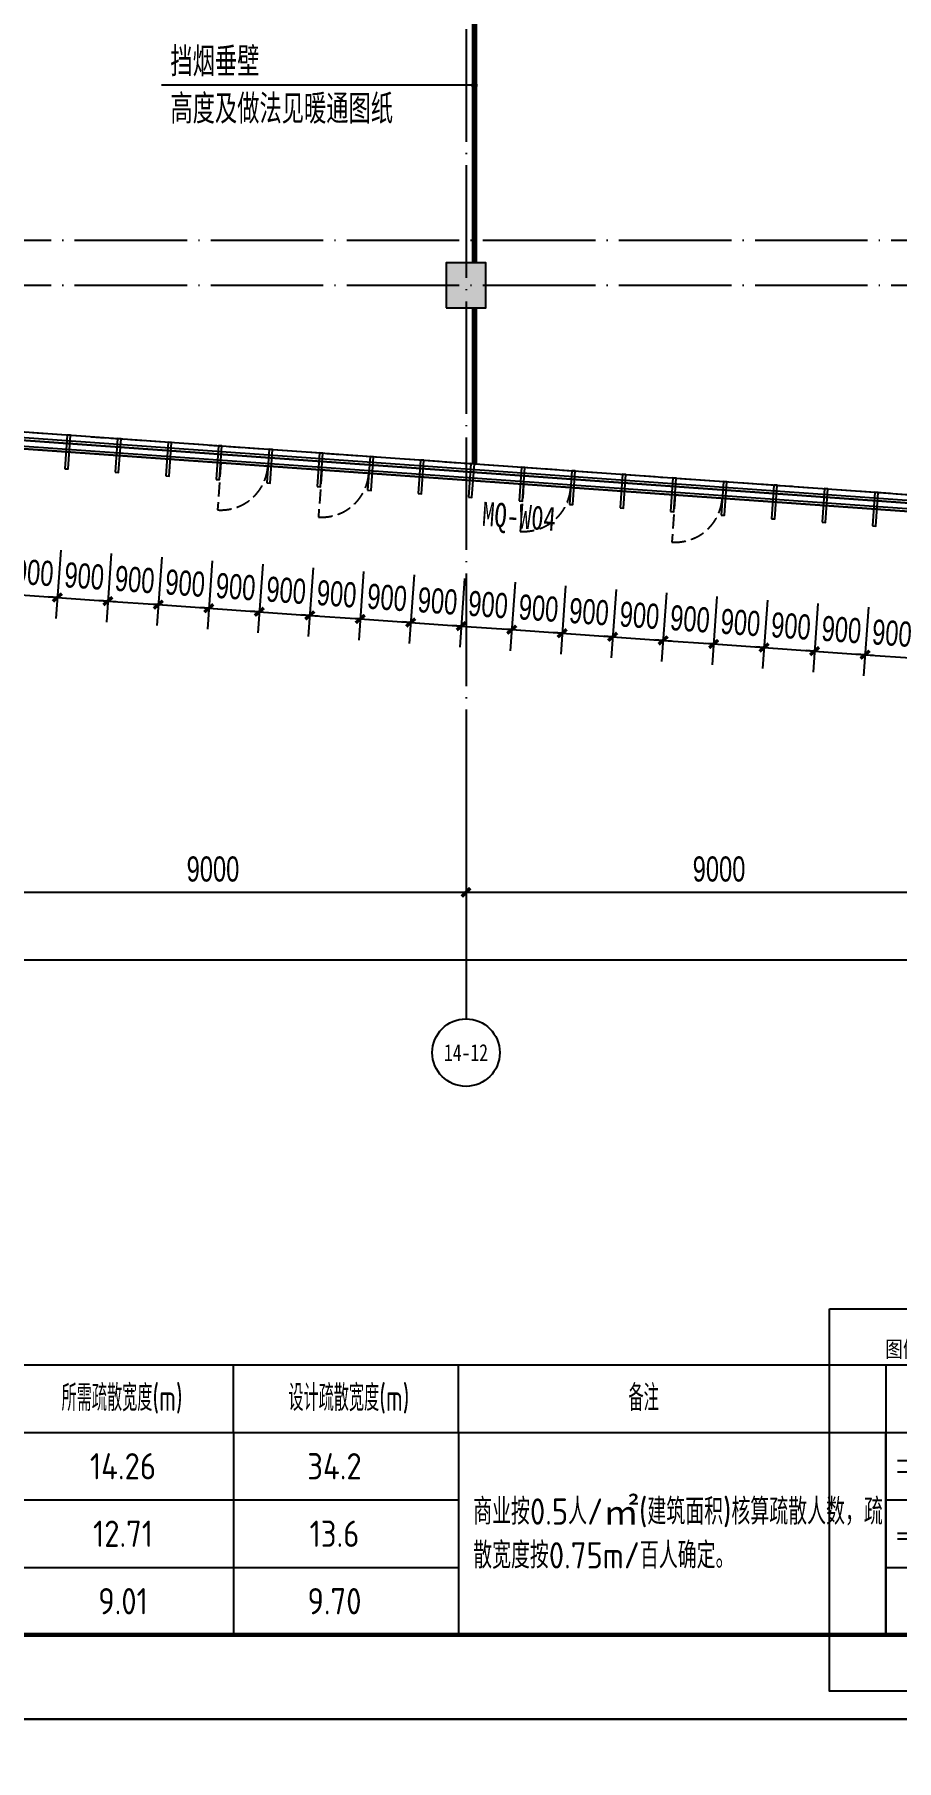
# Model space of a CAD drawing. Extents: x -409435 to 356702, y -107829 to 330904.
# Drawn here: x 87726 to 103056, y 151967 to 182659 of the extents above; entities that cross this region are included whole.
import ezdxf
from ezdxf.enums import TextEntityAlignment as Align
from ezdxf.xclip import XClip

# ---------------------------------------------------------------- set-up
doc = ezdxf.new("R2010")
doc.units = 0
doc.header["$LTSCALE"] = 1000
doc.header["$MEASUREMENT"] = 0
doc.header["$XCLIPFRAME"] = 0
for name, pattern in [('104-14# 核心筒$0$DOTE', [2.42, 2, -0.2, 0.02, -0.2]), ('14#楼幕墙$0$DASH', [0.35, 0.25, -0.1]), ('X-104 14#平面$0$$0$DASH', [0.35, 0.25, -0.1]), ('X-104 14#平面$0$DASH', [0.35, 0.25, -0.1]), ('X-平面图例$0$109-34 轴网$0$L1$0$$AUDIT_BAD_LTYPE1', [0]), ('X-平面图例$0$DASH', [0.35, 0.25, -0.1])]:
    doc.linetypes.add(name, pattern=pattern)
for name, color, linetype in [('01-标注_尺寸', 124, 'Continuous'), ('03-表格_185', 185, 'Continuous'), ('03-表格_紫', 197, 'Continuous'), ('03-表格_黄', 2, 'Continuous'), ('104-14# 核心筒$0$01-标注_轴线坐标', 132, 'Continuous'), ('104-14# 核心筒$0$A-C_玻璃幕墙', 140, 'Continuous'), ('104-14# 核心筒$0$A_AXIS-轴线', 36, '104-14# 核心筒$0$DOTE'), ('104-14# 核心筒$0$A_STR-砼柱', 51, 'Continuous'), ('104-14# 核心筒$0$AXIS_TEXT', 7, 'Continuous'), ('14#楼幕墙$0$A-C_玻璃幕墙', 140, 'Continuous'), ('14#楼幕墙$0$A-C_窗', 140, 'Continuous'), ('A-0-图名图例', 2, 'Continuous'), ('AXIS_TEXT', 7, 'Continuous'), ('PUB_HATCH', 8, 'Continuous'), ('X-104 14#平面$0$01-标注_符号', 200, 'Continuous'), ('X-104 14#平面$0$02-TEXT_标注', 130, 'Continuous'), ('X-104 14#平面$0$02-TEXT_门窗', 151, 'Continuous'), ('X-104 14#平面$0$A-C_玻璃幕墙', 140, 'Continuous'), ('X-104 14#平面$0$A-TECH_结构', 21, 'Continuous'), ('X-104 14#平面$0$挡烟垂壁', 5, 'Continuous'), ('X-平面图例$0$03-表格_197', 197, 'Continuous'), ('X-平面图例$0$04-电动窗', 1, 'Continuous'), ('X-平面图例$0$A-0-图名图例', 2, 'Continuous'), ('X-平面图例$0$A-C_玻璃幕墙', 140, 'Continuous'), ('X-平面图例$0$A-金属背板', 40, 'Continuous'), ('X-平面图例$0$COLUMN', 4, 'Continuous'), ('X-平面图例$0$EQUIP_消火栓', 7, 'Continuous'), ('X-平面图例$0$WAL1', 30, 'Continuous')]:
    doc.layers.add(name, color=color, linetype=linetype)
doc.layers.add('X-104 14#平面$0$000套内', color=226, linetype='Continuous', lineweight=30, plot=False)
doc.styles.add('104-14# 核心筒$0$_TCH_AXIS', font='STXIHEI_0.TTF', dxfattribs={"width": 0.8})
doc.styles.add('104-14# 核心筒$0$_TCH_DIM_T3', font='ros.shx', dxfattribs={"width": 0.705882, "bigfont": 'jd.shx'})
doc.styles.add('_TCH_DIM_T3', font='ros.shx', dxfattribs={"width": 0.705882, "bigfont": 'jd.shx'})
doc.styles.add('COMPLEX', font='COMPLEX')
doc.styles.add('HT_HWXH', font='STXIHEI_0.TTF', dxfattribs={"width": 0.8})
doc.styles.get("Standard").update_dxf_attribs({"font": 'GBENOR', "bigfont": 'GBCBIG'})
doc.styles.add('X-104 14#平面$0$_TCH_DIM', font='ros.shx', dxfattribs={"width": 0.8, "bigfont": 'jd.shx'})
doc.styles.add('X-104 14#平面$0$_TCH_WINDOW', font='STXIHEI_0.TTF', dxfattribs={"width": 0.75, "height": 3.5})
doc.styles.add('X-平面图例$0$HT_HWXH', font='STXIHEI_0.TTF', dxfattribs={"width": 0.8})
doc.styles.add('X-平面图例$0$Standard', font='gbenor.shx', dxfattribs={"bigfont": 'gbcbig.shx'})
doc.dimstyles.new('104-14# 核心筒$0$_TCH_ARCH&&150', dxfattribs={"dimtxt": 446.25, "dimasz": 150, "dimexe": 375, "dimexo": 450, "dimgap": 189.375, "dimtad": 1, "dimdec": 0, "dimzin": 0, "dimdsep": 46, "dimtxsty": '104-14# 核心筒$0$_TCH_DIM_T3', "dimblk": '104-14# 核心筒$0$_ArchTick', "dimcen": 0.09, "dimclrt": 7, "dimazin": 2, "dimtfac": 1, "dimtdec": 0, "dimtix": 1, "dimtmove": 2, "dimatfit": 3, "dimfxl": 0, "dimtolj": 1, "dimtzin": 0, "dimarcsym": 0})
doc.dimstyles.new('_TCH_ARCH&&150', dxfattribs={"dimtxt": 446.25, "dimasz": 150, "dimexe": 375, "dimexo": 450, "dimgap": 189.375, "dimtad": 1, "dimdec": 0, "dimzin": 0, "dimdsep": 46, "dimtxsty": '_TCH_DIM_T3', "dimblk": 'ARCHTICK', "dimcen": 0.09, "dimclrt": 7, "dimazin": 2, "dimtfac": 1, "dimtdec": 0, "dimtix": 1, "dimtmove": 2, "dimatfit": 3, "dimfxl": 0, "dimtolj": 1, "dimtzin": 0, "dimarcsym": 0})

# ---------------------------------------------------------------- blocks, each defined once
blk = doc.blocks.new('图框-A1+1-4')
for points, const_width in [([(0, 0), (1051, 0), (1051, 594), (0, 594)], 0.05), ([(976, 584), (25, 584), (25, 10), (976, 10)], 0.5)]:
    blk.add_lwpolyline(points, close=True, dxfattribs=dict(const_width=const_width))
blk = doc.blocks.new('14#楼幕墙$0$A$C103B1A8E')
blk.add_lwpolyline([(0, 0), (60, 0), (60, 600), (0, 600)], close=True)
blk = doc.blocks.new('14#楼幕墙$0$A$C140B3602')
at = {"rotation": 354.9518973651422}
for p in [(70870, -5507), (71767, -5586), (72663, -5665), (73560, -5744), (74456, -5824), (75353, -5903), (76249, -5982), (77146, -6061), (78042, -6140), (78939, -6220), (79835, -6299), (80732, -6378), (81628, -6457), (82525, -6536), (83421, -6616), (84318, -6695), (85215, -6774)]:
    blk.add_blockref('14#楼幕墙$0$A$C103B1A8E', p, dxfattribs=at)
blk = doc.blocks.new('14#楼幕墙$0$A$C2CD63A88')
at = {"linetype": '14#楼幕墙$0$DASH'}
blk.add_lwpolyline([(0, 670), (0, -170)], dxfattribs=at)
blk.add_arc((0, 670), 840, 270, 0, dxfattribs=at)
blk = doc.blocks.new('14#楼幕墙')
at = {"layer": '14#楼幕墙$0$A-C_玻璃幕墙'}
for p, q in [((82843, 175924), (108911, 174079)), ((82418, 175654), (109062, 173768)), ((82488, 175699), (109037, 173820)), ((82701, 175834), (108961, 173976))]:
    blk.add_line(p, q, dxfattribs=at)
blk.add_lwpolyline([(120742, 216995), (99427, 222925), (92266, 197155), (62308, 195791), (62738, 196820), (22065, 195795), (17309, 179208), (53491, 179840), (52927, 177185), (83500, 178466), (82418, 175654), (109062, 173768), (119297, 188914), (117563, 189300)], close=True, dxfattribs=at)
at = {"layer": '14#楼幕墙$0$A-C_玻璃幕墙', "rotation": 1.000000000000248}
blk.add_blockref('14#楼幕墙$0$A$C140B3602', (17309, 179208), dxfattribs=at)
at = {"layer": '14#楼幕墙$0$A-C_窗', "rotation": 355.9518973650807}
for p in [(90992, 174375), (92787, 174248), (96378, 173994), (99072, 173803)]:
    blk.add_blockref('14#楼幕墙$0$A$C2CD63A88', p, dxfattribs=at)
blk = doc.blocks.new('_FZH')
blk.add_lwpolyline([(-0.5, -0.5), (0.5, -0.5), (0.5, 0.5), (-0.5, 0.5)], close=True)
at = {"layer": 'PUB_HATCH'}
blk.add_solid([(-0.5, -0.5), (0.5, -0.5), (-0.5, 0.5), (0.5, 0.5)], dxfattribs=at)
blk = doc.blocks.new('104-14# 核心筒$0$_ArchTick')
at = {"color": 0, "linetype": 'ByBlock', "const_width": 0.4}
blk.add_lwpolyline([(-0.5, -0.5), (0.5, 0.5)], dxfattribs=at)
blk = doc.blocks.new('*D2774')
at = {"layer": '104-14# 核心筒$0$01-标注_轴线坐标', "color": 0, "lineweight": -2, "transparency": 16777216}
for p, q in [((86400, 169205), (86400, 167030)), ((95400, 169205), (95400, 167030)), ((86400, 167405), (95400, 167405))]:
    blk.add_line(p, q, dxfattribs=at)
at = {"layer": 'Defpoints', "color": 0, "transparency": 16777216}
for p in [(86400, 169655), (95400, 169655), (95400, 167405)]:
    blk.add_point(p, dxfattribs=at)
at = {"layer": '104-14# 核心筒$0$01-标注_轴线坐标', "color": 0, "lineweight": -2, "transparency": 16777216, "xscale": 150, "yscale": 150, "zscale": 150, "rotation": 180}
blk.add_blockref('104-14# 核心筒$0$_ArchTick', (86400, 167405), dxfattribs=at)
at = {"layer": '104-14# 核心筒$0$01-标注_轴线坐标', "color": 0, "lineweight": -2, "transparency": 16777216, "xscale": 150, "yscale": 150, "zscale": 150}
blk.add_blockref('104-14# 核心筒$0$_ArchTick', (95400, 167405), dxfattribs=at)
at = {"layer": '104-14# 核心筒$0$01-标注_轴线坐标', "color": 7, "transparency": 16777216, "insert": (90900, 167817), "char_height": 446.2, "attachment_point": 5, "style": '104-14# 核心筒$0$_TCH_DIM_T3'}
blk.add_mtext('\\A1;9000', dxfattribs=at)
blk = doc.blocks.new('*D2775')
at = {"layer": '104-14# 核心筒$0$01-标注_轴线坐标', "color": 0, "lineweight": -2, "transparency": 16777216}
for p, q in [((95400, 169205), (95400, 167030)), ((104400, 169205), (104400, 167030)), ((95400, 167405), (104400, 167405))]:
    blk.add_line(p, q, dxfattribs=at)
at = {"layer": 'Defpoints', "color": 0, "transparency": 16777216}
for p in [(95400, 169655), (104400, 169655), (104400, 167405)]:
    blk.add_point(p, dxfattribs=at)
at = {"layer": '104-14# 核心筒$0$01-标注_轴线坐标', "color": 0, "lineweight": -2, "transparency": 16777216, "xscale": 150, "yscale": 150, "zscale": 150, "rotation": 180}
blk.add_blockref('104-14# 核心筒$0$_ArchTick', (95400, 167405), dxfattribs=at)
at = {"layer": '104-14# 核心筒$0$01-标注_轴线坐标', "color": 0, "lineweight": -2, "transparency": 16777216, "xscale": 150, "yscale": 150, "zscale": 150}
blk.add_blockref('104-14# 核心筒$0$_ArchTick', (104400, 167405), dxfattribs=at)
at = {"layer": '104-14# 核心筒$0$01-标注_轴线坐标', "color": 7, "transparency": 16777216, "insert": (99900, 167817), "char_height": 446.2, "attachment_point": 5, "style": '104-14# 核心筒$0$_TCH_DIM_T3'}
blk.add_mtext('\\A1;9000', dxfattribs=at)
blk = doc.blocks.new('_AXISO')
blk.add_circle((0, 0), 0.5)
at = {"layer": 'AXIS_TEXT', "style": 'COMPLEX', "width": 1.041667}
blk.add_attdef('A', text='', height=0.56, dxfattribs=at).set_placement((-0.25, -0.28), (0.25, -0.28), align=Align.FIT)
blk = doc.blocks.new('*D2872')
at = {"layer": '104-14# 核心筒$0$01-标注_轴线坐标', "color": 0, "lineweight": -2, "transparency": 16777216}
for p, q in [((-6010, 169205), (-6010, 165830)), ((120742, 169205), (120742, 165830)), ((-6010, 166205), (120742, 166205))]:
    blk.add_line(p, q, dxfattribs=at)
at = {"layer": 'Defpoints', "color": 0, "transparency": 16777216}
for p in [(-6010, 169655), (120742, 169655), (120742, 166205)]:
    blk.add_point(p, dxfattribs=at)
at = {"layer": '104-14# 核心筒$0$01-标注_轴线坐标', "color": 0, "lineweight": -2, "transparency": 16777216, "xscale": 150, "yscale": 150, "zscale": 150, "rotation": 180}
blk.add_blockref('104-14# 核心筒$0$_ArchTick', (-6010, 166205), dxfattribs=at)
at = {"layer": '104-14# 核心筒$0$01-标注_轴线坐标', "color": 0, "lineweight": -2, "transparency": 16777216, "xscale": 150, "yscale": 150, "zscale": 150}
blk.add_blockref('104-14# 核心筒$0$_ArchTick', (120742, 166205), dxfattribs=at)
at = {"layer": '104-14# 核心筒$0$01-标注_轴线坐标', "color": 7, "transparency": 16777216, "insert": (57366, 166617), "char_height": 446.2, "attachment_point": 5, "style": '104-14# 核心筒$0$_TCH_DIM_T3'}
blk.add_mtext('\\A1;126752', dxfattribs=at)
blk = doc.blocks.new('X-平面图例$0$$WINLIB2D$00000039')
at = {"color": 0}
for points in [[(-0.5, 0.5), (-0.5, -0.5)], [(0.5, 0.5), (-0.5, 0.5)], [(0.5, -0.5), (0.5, 0.5)], [(-0.5, 0.167), (0.5, 0.167)], [(-0.452, -0.167), (-0.5, 0.084)], [(-0.384, -0.167), (-0.448, 0.167)], [(-0.316, -0.167), (-0.38, 0.167)], [(-0.248, -0.167), (-0.312, 0.167)], [(-0.18, -0.167), (-0.244, 0.167)], [(-0.112, -0.167), (-0.176, 0.167)], [(-0.044, -0.167), (-0.108, 0.167)], [(0.024, -0.167), (-0.04, 0.167)], [(0.092, -0.167), (0.028, 0.167)], [(0.16, -0.167), (0.096, 0.167)], [(0.228, -0.167), (0.164, 0.167)], [(0.296, -0.167), (0.232, 0.167)], [(0.364, -0.167), (0.3, 0.167)], [(0.432, -0.167), (0.368, 0.167)], [(0.5, -0.167), (0.436, 0.167)], [(-0.5, -0.167), (0.5, -0.167)], [(0.5, -0.5), (-0.5, -0.5)]]:
    blk.add_lwpolyline(points, dxfattribs=at)
blk = doc.blocks.new('X-平面图例$0$$LinePat$岩棉板')
at = {"color": 0}
for p, q in [((0, -17), (12, -67)), ((12, -67), (24, -17))]:
    blk.add_line(p, q, dxfattribs=at)
for centre, start, end in [((12, -17), 0, 180), ((0, -67), 270, 0), ((24, -67), 180, 270)]:
    blk.add_arc(centre, 12, start, end, dxfattribs=at)
at = {"layer": 'Defpoints'}
blk.add_point((0, 0), dxfattribs=at)
at = {"layer": 'Defpoints', "color": 0}
blk.add_point((24, -84), dxfattribs=at)
blk = doc.blocks.new('X-平面图例$0$ii')
blk.add_lwpolyline([(-1340, 0), (0, 0), (0, -150), (-1340, -150)], close=True)
at = {"color": 8, "xscale": -1.801075267316308, "yscale": 1.782568518697715, "zscale": 1.782568518697715}
for p in [(-1297, 0), (-1254, 0), (-1210, 0), (-1167, 0), (-1124, 0), (-1081, 0), (-1037, 0), (-994, 0), (-951, 0), (-908, 0), (-865, 0), (-821, 0), (-778, 0), (-735, 0), (-692, 0), (-648, 0), (-605, 0), (-562, 0), (-519, 0), (-475, 0), (-432, 0), (-389, 0), (-346, 0), (-303, 0), (-259, 0), (-216, 0), (-173, 0), (-130, 0), (-86, 0), (-43, 0), (0, 0)]:
    blk.add_blockref('X-平面图例$0$$LinePat$岩棉板', p, dxfattribs=at)
blk = doc.blocks.new('X-平面图例$0$$TCHSYS$WIN2D')
for p, q in [((-0.5, 0.5), (0.5, 0.5)), ((-0.5, 0.5), (-0.5, -0.5)), ((0.5, 0.5), (0.5, -0.5)), ((0.5, 0.167), (-0.5, 0.167)), ((0.5, -0.167), (-0.5, -0.167)), ((-0.5, -0.5), (0.5, -0.5))]:
    blk.add_line(p, q)
blk = doc.blocks.new('X-平面图例$0$开启扇')
at = {"layer": 'X-平面图例$0$04-电动窗'}
h = blk.add_hatch(color=1, dxfattribs=at)
h.dxf.hatch_style = 1
h.paths.add_polyline_path([(771, 319), (600, 508), (817, 625), (569, 845), (738, 635), (521, 518)])
at = {"linetype": 'X-平面图例$0$DASH'}
blk.add_lwpolyline([(0, 50), (670, 350), (1340, 50)], dxfattribs=at)
at = {"layer": 'X-平面图例$0$04-电动窗', "color": 1}
blk.add_lwpolyline([(771, 319), (600, 508), (817, 625), (569, 845), (738, 635), (521, 518), (771, 319)], close=True, dxfattribs=at)
at = {"xscale": -1340, "yscale": 300, "zscale": 1340, "rotation": 180}
blk.add_blockref('X-平面图例$0$$TCHSYS$WIN2D', (670, -100), dxfattribs=at)
blk = doc.blocks.new('X-平面图例$0$$TwtSys$00000434')
for p, q in [((-0.5, 0.5), (-0.5, -0.5)), ((-0.5, -0.5), (0.5, 0.5)), ((0.5, 0.5), (-0.5, 0.5)), ((0.5, -0.5), (0.5, 0.5)), ((-0.5, -0.5), (0.5, -0.5))]:
    blk.add_line(p, q)
blk.add_solid([(0.5, -0.5), (0.5, 0.5), (-0.5, -0.5)])
blk = doc.blocks.new('X-平面图例')
at = {"layer": 'Defpoints'}
blk.add_lwpolyline([(0, 6800), (27101, 6800), (27101, 0), (0, 0)], close=True, dxfattribs=at)
at = {"layer": 'X-平面图例$0$03-表格_197'}
for p, q in [((1000, 5800), (26101, 5800)), ((1000, 5800), (1000, 1000)), ((13550, 5800), (13550, 1000)), ((26101, 5800), (26101, 1000)), ((1000, 4600), (26101, 4600)), ((1000, 3400), (26101, 3400)), ((1000, 2200), (26101, 2200)), ((1000, 1000), (26101, 1000))]:
    blk.add_line(p, q, dxfattribs=at)
at = {"layer": 'X-平面图例$0$A-C_玻璃幕墙'}
for p, q in [((13877, 4055), (15337, 4055)), ((13937, 1711), (15277, 1711)), ((13937, 1411), (15277, 1411))]:
    blk.add_line(p, q, dxfattribs=at)
at = {"layer": 'X-平面图例$0$A-C_玻璃幕墙', "linetype": 'X-平面图例$0$DASH'}
blk.add_lwpolyline([(20660, 5400), (21330, 5100), (22000, 5400)], dxfattribs=at)
at = {"layer": 'X-平面图例$0$A-C_玻璃幕墙'}
for points in [[(13877, 4055), (15337, 4055)], [(13937, 3755), (13877, 3755), (13877, 4055), (13937, 4055), (13937, 3755)], [(13877, 4005), (15337, 4005)], [(15337, 3755), (15277, 3755), (15277, 4055), (15337, 4055), (15337, 3755)], [(13877, 3855), (15337, 3855)], [(13877, 3755), (15337, 3755)], [(15337, 2861), (13877, 2861)], [(13877, 1611), (15337, 1611)], [(13877, 1461), (15337, 1461)]]:
    blk.add_lwpolyline(points, dxfattribs=at)
for points in [[(13877, 2911), (13937, 2911), (13937, 2611), (13877, 2611)], [(15277, 2911), (15337, 2911), (15337, 2611), (15277, 2611)], [(13877, 1711), (13937, 1711), (13937, 1411), (13877, 1411)], [(15277, 1711), (15337, 1711), (15337, 1411), (15277, 1411)]]:
    blk.add_lwpolyline(points, close=True, dxfattribs=at)
at = {"layer": 'X-平面图例$0$A-金属背板'}
for points in [[(13937, 4005), (15277, 4005)], [(13937, 3855), (15277, 3855)]]:
    blk.add_lwpolyline(points, dxfattribs=at)
blk.add_lwpolyline([(15277, 1477), (15277, 1461), (13937, 1461), (13937, 1477)], close=True, dxfattribs=at)
at = {"layer": 'X-平面图例$0$WAL1'}
for p, q in [((2905, 4095), (1209, 4095)), ((2905, 3895), (1209, 3895)), ((2905, 2802), (1209, 2802)), ((2905, 2702), (1209, 2702))]:
    blk.add_line(p, q, dxfattribs=at)
at = {"layer": 'X-平面图例$0$A-C_玻璃幕墙', "linetype": 'X-平面图例$0$109-34 轴网$0$L1$0$$AUDIT_BAD_LTYPE1', "xscale": -1, "rotation": 180}
blk.add_blockref('X-平面图例$0$开启扇', (13967, 5450), dxfattribs=at)
at = {"layer": 'X-平面图例$0$A-C_玻璃幕墙', "linetype": 'X-平面图例$0$109-34 轴网$0$L1$0$$AUDIT_BAD_LTYPE1', "xscale": 1340, "yscale": 300, "zscale": 1340}
blk.add_blockref('X-平面图例$0$$TCHSYS$WIN2D', (21330, 5550), dxfattribs=at)
at = {"layer": 'X-平面图例$0$A-C_玻璃幕墙', "xscale": -1}
blk.add_blockref('X-平面图例$0$ii', (13937, 4005), dxfattribs=at)
at = {"layer": 'X-平面图例$0$A-C_玻璃幕墙', "xscale": 1340, "yscale": 300.0000000000001, "zscale": -1340}
blk.add_blockref('X-平面图例$0$$WINLIB2D$00000039', (14607, 2761), dxfattribs=at)
at = {"layer": 'X-平面图例$0$COLUMN', "xscale": 600, "yscale": 600, "zscale": 600}
blk.add_blockref('_FZH', (2057, 5241), dxfattribs=at)
at = {"layer": 'X-平面图例$0$EQUIP_消火栓', "xscale": 700, "yscale": -180, "zscale": 700, "rotation": 180}
blk.add_blockref('X-平面图例$0$$TwtSys$00000434', (2057, 1556), dxfattribs=at)
at = {"style": 'X-平面图例$0$Standard'}
for s, height, p in [('钢筋混凝土柱子', 482.3, (3459, 4915)), ('电动窗', 482.3, (16010, 4921)), ('可开启外窗', 482.3, (22703, 4921)), ('200', 500, (3459, 3800)), ('厚加气混凝土砌块墙（具体厚度见平面标注）', 482.27, (4334, 3800)), ('白色玻璃幕墙，背衬灰色铝板及保温板', 482.27, (16010, 3828)), ('厚加气混凝土砌块墙（具体厚度见平面标注）', 482.27, (4251, 2558)), ('银灰色金属百叶', 482.3, (16010, 2628)), ('100', 500, (3459, 2558)), ('消火栓', 482.3, (3459, 1321)), ('白色玻璃幕墙，背衬灰色铝板', 482.27, (16010, 1428))]:
    blk.add_text(s, height=height, dxfattribs=at).set_placement(p)
at = {"layer": 'X-平面图例$0$A-0-图名图例', "style": 'X-平面图例$0$HT_HWXH', "width": 0.8}
blk.add_text('图例：', height=290.1, dxfattribs=at).set_placement((988, 5938))
blk = doc.blocks.new('cccc')
at = {"layer": '03-表格_紫'}
for p, q in [((-25600, 0), (-25600, 3599)), ((-23100, 3599), (-23100, 1)), ((-19100, 3599), (-19100, 0)), ((-15600, 3599), (-15600, 1)), ((-11600, 3599), (-11600, 0)), ((-7600, 3599), (-7600, 0)), ((0, 0), (0, 3599)), ((-25624, 2400), (-7600, 2400)), ((-25613, 1200), (-7600, 1200)), ((-25600, 0), (0, 0))]:
    blk.add_line(p, q, dxfattribs=at)
at = {"layer": '03-表格_黄'}
for p, q in [((-25600, 4800), (0, 4800)), ((-25600, 4800), (-25600, 3600)), ((-23100, 3599), (-23100, 4800)), ((-19100, 3599), (-19100, 4800)), ((-15600, 3599), (-15600, 4800)), ((-11600, 3599), (-11600, 4800)), ((-7600, 3599), (-7600, 4800)), ((0, 4800), (0, 3599)), ((-25600, 3599), (0, 3599))]:
    blk.add_line(p, q, dxfattribs=at)
at = {"layer": '03-表格_185', "color": 7, "char_height": 467.4, "width": 5487.3, "attachment_point": 5}
for s, insert in [('首层', (-24357, 2999)), ('二层', (-24357, 1801)), ('三层', (-24357, 601))]:
    blk.add_mtext(s, dxfattribs=dict(at, insert=insert))
at = {"layer": '03-表格_185', "color": 30}
for s, insert, char_height, width, attachment_point in [('3801', (-20985, 2999), 467.4, 4378.52, 5), ('1901', (-17633, 2999), 467.4, 4378.52, 5), ('14.26', (-13566, 2999), 467.4, 4378.52, 5), ('34.2', (-9805, 2999), 467.4, 4378.52, 5), ('商业按0.5人/{\\fSTXihei|b0|i0|c129|p2;㎡}(建筑面积)核算疏散人数，疏散宽度按0.75m/百人确定。', (-7339, 1800), 467.36, 7379.08, 4), ('3386', (-20985, 1800), 467.4, 4378.52, 5), ('1693', (-17633, 1799), 467.4, 4378.52, 5), ('12.71', (-13566, 1799), 467.4, 4378.52, 5), ('13.6', (-9805, 1799), 467.4, 4378.52, 5), ('2401', (-20985, 600), 467.4, 4378.52, 5), ('1201', (-17633, 599), 467.4, 4378.52, 5), ('9.01', (-13566, 599), 467.4, 4378.52, 5), ('9.70', (-9805, 599), 467.4, 4378.52, 5)]:
    blk.add_mtext(s, dxfattribs=dict(at, insert=insert, char_height=char_height, width=width, attachment_point=attachment_point))
at = {"layer": '03-表格_黄', "width": 0.8}
for s, height, p in [('部位', 467.4, (-24310, 3981)), ('营业厅面积(m )', 467.4, (-20995, 3981)), ('2', 320, (-19807, 4141)), ('疏散人数(个)', 467.4, (-17357, 3981)), ('所需疏散宽度(m)', 467.4, (-13582, 3982)), (' 设计疏散宽度(m)', 467.4, (-9650, 3982)), ('备注', 467.4, (-4307, 3981))]:
    blk.add_text(s, height=height, dxfattribs=at).set_placement(p, align=Align.CENTER)
at = {"layer": 'A-0-图名图例', "style": 'HT_HWXH', "width": 0.8}
blk.add_text('各层疏散宽度：', height=290.1, dxfattribs=at).set_placement((-25612, 4944))
blk = doc.blocks.new('_ArchTick')
at = {"color": 0, "linetype": 'ByBlock', "const_width": 0.4}
blk.add_lwpolyline([(-0.5, -0.5), (0.5, 0.5)], dxfattribs=at)
blk = doc.blocks.new('*D1569')
at = {"layer": '01-标注_尺寸', "color": 0, "lineweight": -2, "transparency": 16777216}
for p, q in [((87295, 173556), (87209, 172337)), ((88193, 173492), (88106, 172274)), ((87235, 172711), (87085, 172722)), ((87235, 172711), (88133, 172648)), ((88133, 172648), (88282, 172637))]:
    blk.add_line(p, q, dxfattribs=at)
at = {"layer": 'Defpoints', "color": 0, "transparency": 16777216}
for p in [(87327, 174005), (88224, 173941), (88133, 172648)]:
    blk.add_point(p, dxfattribs=at)
at = {"layer": '01-标注_尺寸', "color": 0, "lineweight": -2, "transparency": 16777216, "xscale": 150, "yscale": 150, "zscale": 150}
for p, rotation in [((87235, 172711), 355.9518973650805), ((88133, 172648), 175.9518973650806)]:
    blk.add_blockref('_ArchTick', p, dxfattribs=dict(at, rotation=rotation))
at = {"layer": '01-标注_尺寸', "color": 7, "transparency": 16777216, "insert": (87713, 173091), "char_height": 446.2, "attachment_point": 5, "rotation": 355.9519, "style": '_TCH_DIM_T3'}
blk.add_mtext('\\A1;900', dxfattribs=at)
blk = doc.blocks.new('*D1570')
at = {"layer": '01-标注_尺寸', "color": 0, "lineweight": -2, "transparency": 16777216}
for p, q in [((88193, 173492), (88106, 172274)), ((89090, 173429), (89004, 172210)), ((88133, 172648), (87983, 172658)), ((88133, 172648), (89031, 172584)), ((89031, 172584), (89180, 172574))]:
    blk.add_line(p, q, dxfattribs=at)
at = {"layer": 'Defpoints', "color": 0, "transparency": 16777216}
for p in [(88224, 173941), (89122, 173878), (89031, 172584)]:
    blk.add_point(p, dxfattribs=at)
at = {"layer": '01-标注_尺寸', "color": 0, "lineweight": -2, "transparency": 16777216, "xscale": 150, "yscale": 150, "zscale": 150}
for p, rotation in [((88133, 172648), 355.9518973650801), ((89031, 172584), 175.9518973650801)]:
    blk.add_blockref('_ArchTick', p, dxfattribs=dict(at, rotation=rotation))
at = {"layer": '01-标注_尺寸', "color": 7, "transparency": 16777216, "insert": (88611, 173027), "char_height": 446.2, "attachment_point": 5, "rotation": 355.9519, "style": '_TCH_DIM_T3'}
blk.add_mtext('\\A1;900', dxfattribs=at)
blk = doc.blocks.new('*D1571')
at = {"layer": '01-标注_尺寸', "color": 0, "lineweight": -2, "transparency": 16777216}
for p, q in [((89090, 173429), (89004, 172210)), ((89988, 173365), (89902, 172147)), ((89031, 172584), (88881, 172595)), ((89031, 172584), (89928, 172521)), ((89928, 172521), (90078, 172510))]:
    blk.add_line(p, q, dxfattribs=at)
at = {"layer": 'Defpoints', "color": 0, "transparency": 16777216}
for p in [(89122, 173878), (90020, 173814), (89928, 172521)]:
    blk.add_point(p, dxfattribs=at)
at = {"layer": '01-标注_尺寸', "color": 0, "lineweight": -2, "transparency": 16777216, "xscale": 150, "yscale": 150, "zscale": 150}
for p, rotation in [((89031, 172584), 355.9518973650823), ((89928, 172521), 175.9518973650824)]:
    blk.add_blockref('_ArchTick', p, dxfattribs=dict(at, rotation=rotation))
at = {"layer": '01-标注_尺寸', "color": 7, "transparency": 16777216, "insert": (89509, 172964), "char_height": 446.2, "attachment_point": 5, "rotation": 355.9519, "style": '_TCH_DIM_T3'}
blk.add_mtext('\\A1;900', dxfattribs=at)
blk = doc.blocks.new('*D1572')
at = {"layer": '01-标注_尺寸', "color": 0, "lineweight": -2, "transparency": 16777216}
for p, q in [((89988, 173365), (89902, 172147)), ((90886, 173302), (90800, 172083)), ((89928, 172521), (89779, 172531)), ((89928, 172521), (90826, 172457)), ((90826, 172457), (90976, 172447))]:
    blk.add_line(p, q, dxfattribs=at)
at = {"layer": 'Defpoints', "color": 0, "transparency": 16777216}
for p in [(90020, 173814), (90918, 173751), (90826, 172457)]:
    blk.add_point(p, dxfattribs=at)
at = {"layer": '01-标注_尺寸', "color": 0, "lineweight": -2, "transparency": 16777216, "xscale": 150, "yscale": 150, "zscale": 150}
for p, rotation in [((89928, 172521), 355.9518973650817), ((90826, 172457), 175.9518973650816)]:
    blk.add_blockref('_ArchTick', p, dxfattribs=dict(at, rotation=rotation))
at = {"layer": '01-标注_尺寸', "color": 7, "transparency": 16777216, "insert": (90406, 172900), "char_height": 446.2, "attachment_point": 5, "rotation": 355.9519, "style": '_TCH_DIM_T3'}
blk.add_mtext('\\A1;900', dxfattribs=at)
blk = doc.blocks.new('*D1573')
at = {"layer": '01-标注_尺寸', "color": 0, "lineweight": -2, "transparency": 16777216}
for p, q in [((90886, 173302), (90800, 172083)), ((91784, 173238), (91697, 172019)), ((90826, 172457), (90677, 172468)), ((90826, 172457), (91724, 172394)), ((91724, 172394), (91874, 172383))]:
    blk.add_line(p, q, dxfattribs=at)
at = {"layer": 'Defpoints', "color": 0, "transparency": 16777216}
for p in [(90918, 173751), (91815, 173687), (91724, 172394)]:
    blk.add_point(p, dxfattribs=at)
at = {"layer": '01-标注_尺寸', "color": 0, "lineweight": -2, "transparency": 16777216, "xscale": 150, "yscale": 150, "zscale": 150}
for p, rotation in [((90826, 172457), 355.951897365081), ((91724, 172394), 175.951897365081)]:
    blk.add_blockref('_ArchTick', p, dxfattribs=dict(at, rotation=rotation))
at = {"layer": '01-标注_尺寸', "color": 7, "transparency": 16777216, "insert": (91304, 172837), "char_height": 446.2, "attachment_point": 5, "rotation": 355.9519, "style": '_TCH_DIM_T3'}
blk.add_mtext('\\A1;900', dxfattribs=at)
blk = doc.blocks.new('*D1574')
at = {"layer": '01-标注_尺寸', "color": 0, "lineweight": -2, "transparency": 16777216}
for p, q in [((91784, 173238), (91697, 172019)), ((92681, 173175), (92595, 171956)), ((91724, 172394), (91574, 172404)), ((91724, 172394), (92622, 172330)), ((92622, 172330), (92771, 172319))]:
    blk.add_line(p, q, dxfattribs=at)
at = {"layer": 'Defpoints', "color": 0, "transparency": 16777216}
for p in [(91815, 173687), (92713, 173623), (92622, 172330)]:
    blk.add_point(p, dxfattribs=at)
at = {"layer": '01-标注_尺寸', "color": 0, "lineweight": -2, "transparency": 16777216, "xscale": 150, "yscale": 150, "zscale": 150}
for p, rotation in [((91724, 172394), 355.9518973650793), ((92622, 172330), 175.9518973650793)]:
    blk.add_blockref('_ArchTick', p, dxfattribs=dict(at, rotation=rotation))
at = {"layer": '01-标注_尺寸', "color": 7, "transparency": 16777216, "insert": (92202, 172773), "char_height": 446.2, "attachment_point": 5, "rotation": 355.9519, "style": '_TCH_DIM_T3'}
blk.add_mtext('\\A1;900', dxfattribs=at)
blk = doc.blocks.new('*D1575')
at = {"layer": '01-标注_尺寸', "color": 0, "lineweight": -2, "transparency": 16777216}
for p, q in [((92681, 173175), (92595, 171956)), ((93579, 173111), (93493, 171892)), ((92622, 172330), (92472, 172341)), ((92622, 172330), (93519, 172266)), ((93519, 172266), (93669, 172256))]:
    blk.add_line(p, q, dxfattribs=at)
at = {"layer": 'Defpoints', "color": 0, "transparency": 16777216}
for p in [(92713, 173623), (93611, 173560), (93519, 172266)]:
    blk.add_point(p, dxfattribs=at)
at = {"layer": '01-标注_尺寸', "color": 0, "lineweight": -2, "transparency": 16777216, "xscale": 150, "yscale": 150, "zscale": 150}
for p, rotation in [((92622, 172330), 355.9518973650815), ((93519, 172266), 175.9518973650815)]:
    blk.add_blockref('_ArchTick', p, dxfattribs=dict(at, rotation=rotation))
at = {"layer": '01-标注_尺寸', "color": 7, "transparency": 16777216, "insert": (93100, 172710), "char_height": 446.2, "attachment_point": 5, "rotation": 355.9519, "style": '_TCH_DIM_T3'}
blk.add_mtext('\\A1;900', dxfattribs=at)
blk = doc.blocks.new('*D1576')
at = {"layer": '01-标注_尺寸', "color": 0, "lineweight": -2, "transparency": 16777216}
for p, q in [((93579, 173111), (93493, 171892)), ((94477, 173048), (94391, 171829)), ((93519, 172266), (93370, 172277)), ((93519, 172266), (94417, 172203)), ((94417, 172203), (94567, 172192))]:
    blk.add_line(p, q, dxfattribs=at)
at = {"layer": 'Defpoints', "color": 0, "transparency": 16777216}
for p in [(93611, 173560), (94509, 173496), (94417, 172203)]:
    blk.add_point(p, dxfattribs=at)
at = {"layer": '01-标注_尺寸', "color": 0, "lineweight": -2, "transparency": 16777216, "xscale": 150, "yscale": 150, "zscale": 150}
for p, rotation in [((93519, 172266), 355.9518973650797), ((94417, 172203), 175.9518973650798)]:
    blk.add_blockref('_ArchTick', p, dxfattribs=dict(at, rotation=rotation))
at = {"layer": '01-标注_尺寸', "color": 7, "transparency": 16777216, "insert": (93997, 172646), "char_height": 446.2, "attachment_point": 5, "rotation": 355.9519, "style": '_TCH_DIM_T3'}
blk.add_mtext('\\A1;900', dxfattribs=at)
blk = doc.blocks.new('*D1577')
at = {"layer": '01-标注_尺寸', "color": 0, "lineweight": -2, "transparency": 16777216}
for p, q in [((94477, 173048), (94391, 171829)), ((95375, 172984), (95288, 171765)), ((94417, 172203), (94268, 172214)), ((94417, 172203), (95315, 172139)), ((95315, 172139), (95465, 172129))]:
    blk.add_line(p, q, dxfattribs=at)
at = {"layer": 'Defpoints', "color": 0, "transparency": 16777216}
for p in [(94509, 173496), (95406, 173433), (95315, 172139)]:
    blk.add_point(p, dxfattribs=at)
at = {"layer": '01-标注_尺寸', "color": 0, "lineweight": -2, "transparency": 16777216, "xscale": 150, "yscale": 150, "zscale": 150}
for p, rotation in [((94417, 172203), 355.951897365082), ((95315, 172139), 175.9518973650819)]:
    blk.add_blockref('_ArchTick', p, dxfattribs=dict(at, rotation=rotation))
at = {"layer": '01-标注_尺寸', "color": 7, "transparency": 16777216, "insert": (94895, 172583), "char_height": 446.2, "attachment_point": 5, "rotation": 355.9519, "style": '_TCH_DIM_T3'}
blk.add_mtext('\\A1;900', dxfattribs=at)
blk = doc.blocks.new('*D1578')
at = {"layer": '01-标注_尺寸', "color": 0, "lineweight": -2, "transparency": 16777216}
for p, q in [((95375, 172984), (95288, 171765)), ((96272, 172920), (96186, 171702)), ((95315, 172139), (95165, 172150)), ((95315, 172139), (96213, 172076)), ((96213, 172076), (96362, 172065))]:
    blk.add_line(p, q, dxfattribs=at)
at = {"layer": 'Defpoints', "color": 0, "transparency": 16777216}
for p in [(95406, 173433), (96304, 173369), (96213, 172076)]:
    blk.add_point(p, dxfattribs=at)
at = {"layer": '01-标注_尺寸', "color": 0, "lineweight": -2, "transparency": 16777216, "xscale": 150, "yscale": 150, "zscale": 150}
for p, rotation in [((95315, 172139), 355.9518973650805), ((96213, 172076), 175.9518973650804)]:
    blk.add_blockref('_ArchTick', p, dxfattribs=dict(at, rotation=rotation))
at = {"layer": '01-标注_尺寸', "color": 7, "transparency": 16777216, "insert": (95793, 172519), "char_height": 446.2, "attachment_point": 5, "rotation": 355.9519, "style": '_TCH_DIM_T3'}
blk.add_mtext('\\A1;900', dxfattribs=at)
blk = doc.blocks.new('*D1579')
at = {"layer": '01-标注_尺寸', "color": 0, "lineweight": -2, "transparency": 16777216}
for p, q in [((96272, 172920), (96186, 171702)), ((97170, 172857), (97084, 171638)), ((96213, 172076), (96063, 172086)), ((96213, 172076), (97110, 172012)), ((97110, 172012), (97260, 172002))]:
    blk.add_line(p, q, dxfattribs=at)
at = {"layer": 'Defpoints', "color": 0, "transparency": 16777216}
for p in [(96304, 173369), (97202, 173306), (97110, 172012)]:
    blk.add_point(p, dxfattribs=at)
at = {"layer": '01-标注_尺寸', "color": 0, "lineweight": -2, "transparency": 16777216, "xscale": 150, "yscale": 150, "zscale": 150}
for p, rotation in [((96213, 172076), 355.9518973650823), ((97110, 172012), 175.9518973650823)]:
    blk.add_blockref('_ArchTick', p, dxfattribs=dict(at, rotation=rotation))
at = {"layer": '01-标注_尺寸', "color": 7, "transparency": 16777216, "insert": (96691, 172456), "char_height": 446.2, "attachment_point": 5, "rotation": 355.9519, "style": '_TCH_DIM_T3'}
blk.add_mtext('\\A1;900', dxfattribs=at)
blk = doc.blocks.new('*D1580')
at = {"layer": '01-标注_尺寸', "color": 0, "lineweight": -2, "transparency": 16777216}
for p, q in [((97170, 172857), (97084, 171638)), ((98068, 172793), (97982, 171575)), ((97110, 172012), (96961, 172023)), ((97110, 172012), (98008, 171949)), ((98008, 171949), (98158, 171938))]:
    blk.add_line(p, q, dxfattribs=at)
at = {"layer": 'Defpoints', "color": 0, "transparency": 16777216}
for p in [(97202, 173306), (98100, 173242), (98008, 171949)]:
    blk.add_point(p, dxfattribs=at)
at = {"layer": '01-标注_尺寸', "color": 0, "lineweight": -2, "transparency": 16777216, "xscale": 150, "yscale": 150, "zscale": 150}
for p, rotation in [((97110, 172012), 355.9518973650813), ((98008, 171949), 175.9518973650813)]:
    blk.add_blockref('_ArchTick', p, dxfattribs=dict(at, rotation=rotation))
at = {"layer": '01-标注_尺寸', "color": 7, "transparency": 16777216, "insert": (97588, 172392), "char_height": 446.2, "attachment_point": 5, "rotation": 355.9519, "style": '_TCH_DIM_T3'}
blk.add_mtext('\\A1;900', dxfattribs=at)
blk = doc.blocks.new('*D1581')
at = {"layer": '01-标注_尺寸', "color": 0, "lineweight": -2, "transparency": 16777216}
for p, q in [((98068, 172793), (97982, 171575)), ((98966, 172730), (98879, 171511)), ((98008, 171949), (97859, 171959)), ((98008, 171949), (98906, 171885)), ((98906, 171885), (99056, 171875))]:
    blk.add_line(p, q, dxfattribs=at)
at = {"layer": 'Defpoints', "color": 0, "transparency": 16777216}
for p in [(98100, 173242), (98997, 173179), (98906, 171885)]:
    blk.add_point(p, dxfattribs=at)
at = {"layer": '01-标注_尺寸', "color": 0, "lineweight": -2, "transparency": 16777216, "xscale": 150, "yscale": 150, "zscale": 150}
for p, rotation in [((98008, 171949), 355.9518973650806), ((98906, 171885), 175.9518973650807)]:
    blk.add_blockref('_ArchTick', p, dxfattribs=dict(at, rotation=rotation))
at = {"layer": '01-标注_尺寸', "color": 7, "transparency": 16777216, "insert": (98486, 172329), "char_height": 446.2, "attachment_point": 5, "rotation": 355.9519, "style": '_TCH_DIM_T3'}
blk.add_mtext('\\A1;900', dxfattribs=at)
blk = doc.blocks.new('*D1582')
at = {"layer": '01-标注_尺寸', "color": 0, "lineweight": -2, "transparency": 16777216}
for p, q in [((98966, 172730), (98879, 171511)), ((99863, 172666), (99777, 171448)), ((98906, 171885), (98756, 171896)), ((98906, 171885), (99804, 171822)), ((99804, 171822), (99953, 171811))]:
    blk.add_line(p, q, dxfattribs=at)
at = {"layer": 'Defpoints', "color": 0, "transparency": 16777216}
for p in [(98997, 173179), (99895, 173115), (99804, 171822)]:
    blk.add_point(p, dxfattribs=at)
at = {"layer": '01-标注_尺寸', "color": 0, "lineweight": -2, "transparency": 16777216, "xscale": 150, "yscale": 150, "zscale": 150}
for p, rotation in [((98906, 171885), 355.9518973650797), ((99804, 171822), 175.9518973650797)]:
    blk.add_blockref('_ArchTick', p, dxfattribs=dict(at, rotation=rotation))
at = {"layer": '01-标注_尺寸', "color": 7, "transparency": 16777216, "insert": (99384, 172265), "char_height": 446.2, "attachment_point": 5, "rotation": 355.9519, "style": '_TCH_DIM_T3'}
blk.add_mtext('\\A1;900', dxfattribs=at)
blk = doc.blocks.new('*D1583')
at = {"layer": '01-标注_尺寸', "color": 0, "lineweight": -2, "transparency": 16777216}
for p, q in [((99863, 172666), (99777, 171448)), ((100761, 172603), (100675, 171384)), ((99804, 171822), (99654, 171832)), ((99804, 171822), (100701, 171758)), ((100701, 171758), (100851, 171748))]:
    blk.add_line(p, q, dxfattribs=at)
at = {"layer": 'Defpoints', "color": 0, "transparency": 16777216}
for p in [(99895, 173115), (100793, 173052), (100701, 171758)]:
    blk.add_point(p, dxfattribs=at)
at = {"layer": '01-标注_尺寸', "color": 0, "lineweight": -2, "transparency": 16777216, "xscale": 150, "yscale": 150, "zscale": 150}
for p, rotation in [((99804, 171822), 355.9518973650813), ((100701, 171758), 175.9518973650813)]:
    blk.add_blockref('_ArchTick', p, dxfattribs=dict(at, rotation=rotation))
at = {"layer": '01-标注_尺寸', "color": 7, "transparency": 16777216, "insert": (100282, 172201), "char_height": 446.2, "attachment_point": 5, "rotation": 355.9519, "style": '_TCH_DIM_T3'}
blk.add_mtext('\\A1;900', dxfattribs=at)
blk = doc.blocks.new('*D1584')
at = {"layer": '01-标注_尺寸', "color": 0, "lineweight": -2, "transparency": 16777216}
for p, q in [((100761, 172603), (100675, 171384)), ((101659, 172539), (101573, 171321)), ((100701, 171758), (100552, 171769)), ((100701, 171758), (101599, 171695)), ((101599, 171695), (101749, 171684))]:
    blk.add_line(p, q, dxfattribs=at)
at = {"layer": 'Defpoints', "color": 0, "transparency": 16777216}
for p in [(100793, 173052), (101691, 172988), (101599, 171695)]:
    blk.add_point(p, dxfattribs=at)
at = {"layer": '01-标注_尺寸', "color": 0, "lineweight": -2, "transparency": 16777216, "xscale": 150, "yscale": 150, "zscale": 150}
for p, rotation in [((100701, 171758), 355.9518973650813), ((101599, 171695), 175.9518973650813)]:
    blk.add_blockref('_ArchTick', p, dxfattribs=dict(at, rotation=rotation))
at = {"layer": '01-标注_尺寸', "color": 7, "transparency": 16777216, "insert": (101179, 172138), "char_height": 446.2, "attachment_point": 5, "rotation": 355.9519, "style": '_TCH_DIM_T3'}
blk.add_mtext('\\A1;900', dxfattribs=at)
blk = doc.blocks.new('*D1585')
at = {"layer": '01-标注_尺寸', "color": 0, "lineweight": -2, "transparency": 16777216}
for p, q in [((101659, 172539), (101573, 171321)), ((102557, 172476), (102470, 171257)), ((101599, 171695), (101450, 171705)), ((101599, 171695), (102497, 171631)), ((102497, 171631), (102647, 171621))]:
    blk.add_line(p, q, dxfattribs=at)
at = {"layer": 'Defpoints', "color": 0, "transparency": 16777216}
for p in [(101691, 172988), (102588, 172925), (102497, 171631)]:
    blk.add_point(p, dxfattribs=at)
at = {"layer": '01-标注_尺寸', "color": 0, "lineweight": -2, "transparency": 16777216, "xscale": 150, "yscale": 150, "zscale": 150}
for p, rotation in [((101599, 171695), 355.9518973650809), ((102497, 171631), 175.9518973650809)]:
    blk.add_blockref('_ArchTick', p, dxfattribs=dict(at, rotation=rotation))
at = {"layer": '01-标注_尺寸', "color": 7, "transparency": 16777216, "insert": (102077, 172074), "char_height": 446.2, "attachment_point": 5, "rotation": 355.9519, "style": '_TCH_DIM_T3'}
blk.add_mtext('\\A1;900', dxfattribs=at)
blk = doc.blocks.new('*D1586')
at = {"layer": '01-标注_尺寸', "color": 0, "lineweight": -2, "transparency": 16777216}
for p, q in [((102557, 172476), (102470, 171257)), ((103454, 172412), (103368, 171194)), ((102497, 171631), (102347, 171642)), ((102497, 171631), (103395, 171568)), ((103395, 171568), (103544, 171557))]:
    blk.add_line(p, q, dxfattribs=at)
at = {"layer": 'Defpoints', "color": 0, "transparency": 16777216}
for p in [(102588, 172925), (103486, 172861), (103395, 171568)]:
    blk.add_point(p, dxfattribs=at)
at = {"layer": '01-标注_尺寸', "color": 0, "lineweight": -2, "transparency": 16777216, "xscale": 150, "yscale": 150, "zscale": 150}
for p, rotation in [((102497, 171631), 355.95189736508), ((103395, 171568), 175.95189736508)]:
    blk.add_blockref('_ArchTick', p, dxfattribs=dict(at, rotation=rotation))
at = {"layer": '01-标注_尺寸', "color": 7, "transparency": 16777216, "insert": (102975, 172011), "char_height": 446.2, "attachment_point": 5, "rotation": 355.9519, "style": '_TCH_DIM_T3'}
blk.add_mtext('\\A1;900', dxfattribs=at)
blk = doc.blocks.new('104-14# 核心筒')
at = {"layer": '104-14# 核心筒$0$01-标注_轴线坐标'}
blk.add_line((95400, 169654.9), (95400, 165154.9), dxfattribs=at)
at = {"layer": '104-14# 核心筒$0$A-C_玻璃幕墙'}
blk.add_lwpolyline([(82417.6, 175653.6), (83499.8, 178465.9), (52926.6, 177184.7), (53491, 179839.8), (17309.3, 179208.2), (22065.4, 195794.6), (62738.3, 196820), (62307.5, 195791.2), (92265.6, 197155.1), (99426.9, 222925), (120741.8, 216994.6), (117562.9, 189300.5), (119297.3, 188914.5), (109062.3, 173767.9), (82417.6, 175653.6)], dxfattribs=at)
at = {"layer": '104-14# 核心筒$0$A_AXIS-轴线'}
for p, q in [((95400, 228733.6), (95400, 169654.9)), ((59400, 179000), (120259.9, 179000)), ((59400, 178200), (120259.9, 178200))]:
    blk.add_line(p, q, dxfattribs=at)
at = {"layer": '104-14# 核心筒$0$01-标注_轴线坐标'}
ref = blk.add_blockref('_AXISO', (95400, 164554.9), dxfattribs=dict(at, xscale=1200, yscale=1200, zscale=1200))
ref.add_attrib('A', '14-12', dxfattribs={"layer": '104-14# 核心筒$0$AXIS_TEXT', "height": 303.98, "style": '104-14# 核心筒$0$_TCH_AXIS', "width": 0.944043}).set_placement((95008.5, 164402.9), (95791.5, 164402.9), align=Align.FIT)
at = {"layer": '104-14# 核心筒$0$A_STR-砼柱', "xscale": 700, "yscale": 800, "zscale": 800}
blk.add_blockref('_FZH', (95400, 178200), dxfattribs=at)
at = {"layer": '104-14# 核心筒$0$01-标注_轴线坐标'}
for p1, p2, distance, picture, middle in [((-6009.8, 169654.9), (120741.8, 169654.9), -3450, '*D2872', (57366, 166617.4)), ((86400, 169654.9), (95400, 169654.9), -2250, '*D2774', (90900, 167817.4)), ((95400, 169654.9), (104400, 169654.9), -2250, '*D2775', (99900, 167817.4))]:
    dim = blk.add_aligned_dim(p1=p1, p2=p2, distance=distance, dimstyle='104-14# 核心筒$0$_TCH_ARCH&&150', dxfattribs=at)
    dim.commit()
    dim.dimension.update_dxf_attribs({"geometry": picture, "text_midpoint": middle})
blk = doc.blocks.new('X-104 14#平面')
for points in [[(-18433.5, 152700), (139216.5, 152700), (139216.5, 241800), (-18433.5, 241800)], [(-18433.5, 63600), (139216.5, 63600), (139216.5, 152700), (-18433.5, 152700)]]:
    blk.add_lwpolyline(points, close=True)
at = {"layer": 'X-104 14#平面$0$000套内'}
blk.add_lwpolyline([(84300, 196642.3), (84300, 186000), (92650, 186000), (92650, 186150), (114074.1, 186150), (115950, 188926.2), (115950, 189200), (117249.4, 189200), (117398.5, 189183.4), (119049.6, 188815.9), (108986.5, 173923.7), (82630.4, 175788.9), (83721.9, 178625.3), (59650, 177616.6), (59650, 196592.1), (62510.5, 196664.2), (62077.6, 195630.6)], close=True, dxfattribs=at)
at = {"layer": 'X-104 14#平面$0$01-标注_符号'}
for p, q in [((94622.6, 181756.8), (89985.6, 181756.8)), ((95550, 181756.8), (94622.6, 181756.8))]:
    blk.add_line(p, q, dxfattribs=at)
at = {"layer": 'X-104 14#平面$0$01-标注_符号', "const_width": 60}
blk.add_lwpolyline([(95580, 181756.8, 1), (95520, 181756.8, 1)], format="xyb", close=True, dxfattribs=at)
at = {"layer": 'X-104 14#平面$0$A-C_玻璃幕墙'}
blk.add_lwpolyline([(82417.6, 175653.6), (83499.8, 178465.9), (52926.6, 177184.7), (53491, 179839.8), (17309.3, 179208.2), (22065.4, 195794.6), (62738.3, 196820), (62307.5, 195791.2), (92265.6, 197155.1), (99426.9, 222925), (120741.8, 216994.6), (117562.9, 189300.5), (119297.3, 188914.5), (109062.3, 173767.9), (82417.6, 175653.6)], dxfattribs=at)
at = {"layer": 'X-104 14#平面$0$A-TECH_结构', "linetype": 'X-104 14#平面$0$$0$DASH'}
blk.add_lwpolyline([(108910.7, 174079.4), (118802, 188717.3), (117234.1, 189066.3), (120414.6, 216774.3), (99635.6, 222555.6), (95312.9, 207000.2), (89162.1, 208711.5), (77269.5, 199400), (8635.1, 199400), (5919.8, 186625.4), (-2502.5, 188415.7), (-5635.8, 173674.9), (40532.1, 175690.6), (40199.6, 173602.3), (83848.5, 175853.1)], close=True, dxfattribs=at)
at = {"layer": 'X-104 14#平面$0$挡烟垂壁', "linetype": 'X-104 14#平面$0$DASH', "ltscale": 2, "const_width": 100}
for points in [[(95550, 178600), (95550, 185500)], [(95550, 175010.8), (95550, 177800)]]:
    blk.add_lwpolyline(points, dxfattribs=at)
ref = blk.add_blockref('104-14# 核心筒', (0, 0))
XClip(ref).set_block_clipping_path([(-38664.3623821461, -25500), (139216.5485069363, 330900)])
at = {"xscale": 150, "yscale": 150, "zscale": 150}
for p in [(-18433.5, 152700), (-18433.5, 63600)]:
    blk.add_blockref('图框-A1+1-4', p, dxfattribs=at)
blk.add_blockref('14#楼幕墙', (0, 0))
at = {"layer": 'X-104 14#平面$0$02-TEXT_标注', "style": 'X-104 14#平面$0$_TCH_DIM', "width": 0.8}
for s, p in [('挡烟垂壁', (90143.1, 181914.3)), ('高度及做法见暖通图纸', (90143.1, 181074.3))]:
    blk.add_text(s, height=520.93, dxfattribs=at).set_placement(p)
at = {"layer": 'X-104 14#平面$0$02-TEXT_门窗', "style": 'X-104 14#平面$0$_TCH_WINDOW', "width": 0.75}
blk.add_text('MQ-W04', height=428.14, rotation=355.9519, dxfattribs=at).set_placement((95675.4, 173924.5))

msp = doc.modelspace()

# ---------------------------------------------------------------- block references
for name, p in [('X-104 14#平面', (0, 0)), ('X-平面图例', (101865.9, 153200)), ('cccc', (102865.9, 154200))]:
    msp.add_blockref(name, p)

# ---------------------------------------------------------------- dimensions: what is measured, and where the dimension line sits
at = {"layer": '01-标注_尺寸'}
for p1, p2, picture, middle in [((87326.7, 174004.7), (88224.4, 173941.2), '*D1569', (87713.1, 173090.9)), ((88224.4, 173941.2), (89122.2, 173877.6), '*D1570', (88610.9, 173027.4)), ((89122.2, 173877.6), (90019.9, 173814.1), '*D1571', (89508.6, 172963.9)), ((90019.9, 173814.1), (90917.7, 173750.6), '*D1572', (90406.4, 172900.3)), ((90917.7, 173750.6), (91815.4, 173687), '*D1573', (91304.1, 172836.8)), ((91815.4, 173687), (92713.2, 173623.5), '*D1574', (92201.9, 172773.3)), ((92713.2, 173623.5), (93610.9, 173560), '*D1575', (93099.6, 172709.7)), ((93610.9, 173560), (94508.7, 173496.4), '*D1576', (93997.4, 172646.2)), ((94508.7, 173496.4), (95406.4, 173432.9), '*D1577', (94895.2, 172582.7)), ((95406.4, 173432.9), (96304.2, 173369.4), '*D1578', (95792.9, 172519.1)), ((96304.2, 173369.4), (97202, 173305.8), '*D1579', (96690.7, 172455.6)), ((97202, 173305.8), (98099.7, 173242.3), '*D1580', (97588.4, 172392.1)), ((98099.7, 173242.3), (98997.5, 173178.7), '*D1581', (98486.2, 172328.5)), ((98997.5, 173178.7), (99895.2, 173115.2), '*D1582', (99383.9, 172265)), ((99895.2, 173115.2), (100793, 173051.7), '*D1583', (100281.7, 172201.5)), ((100793, 173051.7), (101690.7, 172988.1), '*D1584', (101179.4, 172137.9)), ((101690.7, 172988.1), (102588.5, 172924.6), '*D1585', (102077.2, 172074.4)), ((102588.5, 172924.6), (103486.2, 172861.1), '*D1586', (102974.9, 172010.9))]:
    dim = msp.add_aligned_dim(p1=p1, p2=p2, distance=-1296.7, dimstyle='_TCH_ARCH&&150', dxfattribs=at)
    dim.commit()
    dim.dimension.update_dxf_attribs({"geometry": picture, "text_midpoint": middle})

doc.saveas('drawing.dxf')
